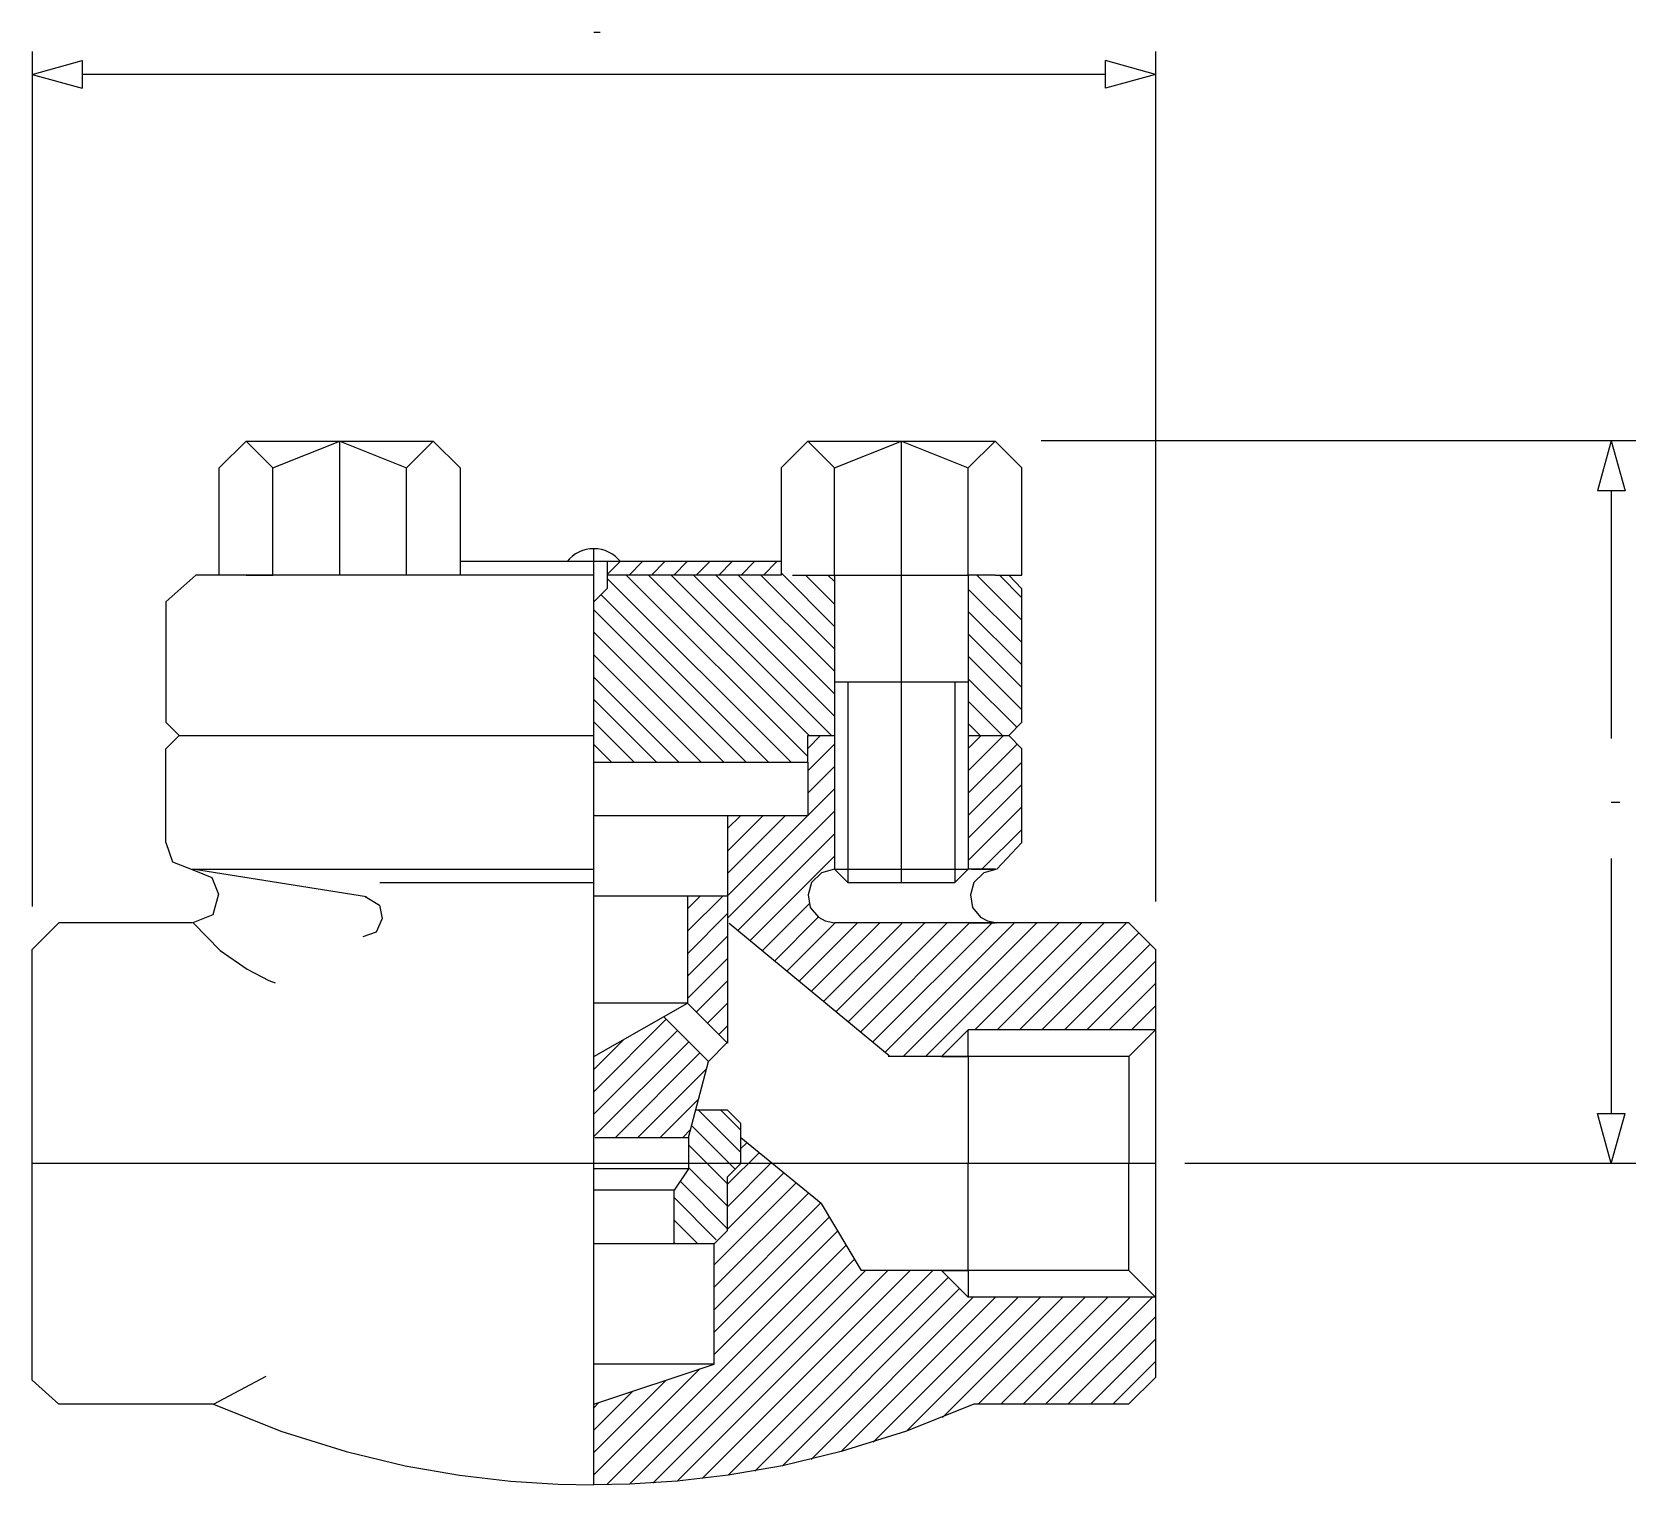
# Model space of a CAD drawing. Extents: x 570 to 1329, y 305 to 992.
import ezdxf

# ---------------------------------------------------------------- set-up
doc = ezdxf.new("R2010")
doc.units = 0
doc.header["$MEASUREMENT"] = 0
doc.layers.get('0').update_dxf_attribs({"linetype": 'CONTINUOUS'})
doc.layers.add('1', color=7, linetype='CONTINUOUS')
doc.layers.add('4', color=7, linetype='CONTINUOUS')

msp = doc.modelspace()

# ---------------------------------------------------------------- linework, layer by layer
at = {"color": 3, "linetype": 'Continuous'}
for p, q in [((728.02, 583.36), (734.83, 579.17)), ((734.83, 579.17), (736.05, 572.89)), ((646.83, 570.62), (659.4, 557.71)), ((736.05, 572.89), (733.26, 566.43)), ((733.26, 566.43), (726.97, 564.16)), ((659.4, 557.71), (672.15, 548.98)), ((672.15, 548.98), (682.45, 543.57)), ((682.45, 543.57), (685.42, 542.52))]:
    msp.add_line(p, q, dxfattribs=at)
at = {"layer": '1', "color": 4, "linetype": 'Continuous'}
for p, q in [((842.51, 735.65), (848.58, 741.73)), ((852.86, 735.39), (859.19, 741.73)), ((863.47, 735.39), (869.8, 741.73)), ((874.07, 735.39), (880.4, 741.73)), ((884.68, 735.39), (891.01, 741.73)), ((895.28, 735.39), (901.62, 741.73)), ((905.89, 735.39), (912.22, 741.73)), ((916.5, 735.39), (922.83, 741.73)), ((950.08, 711.06), (924.77, 736.37)), ((929.49, 646.8), (842.51, 733.78)), ((937.42, 649.47), (851.5, 735.39)), ((938.04, 659.46), (862.11, 735.39)), ((948.65, 659.46), (872.71, 735.39)), ((950.08, 668.63), (883.32, 735.39)), ((950.08, 679.24), (893.93, 735.39)), ((950.08, 689.84), (904.53, 735.39)), ((950.08, 700.45), (915.14, 735.39)), ((950.08, 721.66), (936.35, 735.39)), ((950.08, 732.27), (946.96, 735.39)), ((1038.67, 703.46), (1013.36, 728.77)), ((1038.67, 714.07), (1017.35, 735.39)), ((1038.44, 724.9), (1028.24, 735.11)), ((918.88, 646.8), (839.56, 726.12)), ((908.27, 646.8), (836.17, 718.9)), ((1038.67, 692.85), (1013.36, 718.16)), ((897.67, 646.8), (836.17, 708.29)), ((1038.67, 682.25), (1013.36, 707.56)), ((887.06, 646.8), (836.17, 697.68)), ((1038.67, 671.64), (1013.36, 696.95)), ((876.45, 646.8), (836.17, 687.08)), ((1036.35, 663.36), (1013.36, 686.34)), ((865.85, 646.8), (836.17, 676.47)), ((1029.64, 659.46), (1013.36, 675.74)), ((855.24, 646.8), (836.17, 665.87)), ((1019.04, 659.46), (1013.36, 665.13)), ((844.63, 646.8), (836.17, 655.26)), ((937.42, 653.38), (943.5, 659.46)), ((937.42, 642.77), (950.08, 655.43)), ((1013.36, 653.38), (1019.44, 659.46)), ((1013.36, 642.77), (1030.05, 659.46)), ((1013.36, 632.17), (1036.55, 655.35)), ((1013.36, 621.56), (1038.67, 646.87)), ((937.42, 632.17), (950.08, 644.82)), ((899.46, 583.59), (950.08, 634.22)), ((1013.36, 610.95), (1038.67, 636.27)), ((899.46, 572.98), (950.08, 623.61)), ((1013.36, 600.35), (1038.67, 625.66)), ((899.46, 594.2), (926.75, 621.49)), ((899.46, 604.8), (916.14, 621.49)), ((899.46, 615.41), (905.53, 621.49)), ((1019.8, 596.17), (1038.67, 615.05)), ((904.26, 567.18), (950.08, 613)), ((910.06, 562.38), (950.08, 602.4)), ((880.47, 577.44), (886.55, 583.52)), ((880.47, 566.84), (897.16, 583.52)), ((915.87, 557.58), (938.09, 579.8)), ((880.47, 556.23), (899.46, 575.21)), ((921.67, 552.77), (942.42, 573.53)), ((927.48, 547.97), (950.37, 570.86)), ((933.28, 543.17), (960.97, 570.86)), ((939.09, 538.37), (971.58, 570.86)), ((944.89, 533.57), (981.9, 570.58)), ((950.7, 528.77), (992.79, 570.86)), ((956.5, 523.97), (1003.4, 570.86)), ((962.31, 519.16), (1014.01, 570.86)), ((968.11, 514.36), (1024.61, 570.86)), ((973.92, 509.56), (1035.22, 570.86)), ((982.55, 507.58), (1045.83, 570.86)), ((993.15, 507.58), (1056.43, 570.86)), ((1016.42, 520.24), (1067.04, 570.86)), ((1027.02, 520.24), (1077.65, 570.86)), ((1037.63, 520.24), (1088.25, 570.86)), ((880.47, 545.62), (899.46, 564.6)), ((1048.23, 520.24), (1094.08, 566.08)), ((880.47, 535.02), (899.46, 554)), ((1058.84, 520.24), (1099.38, 560.78)), ((1069.45, 520.24), (1101.96, 552.75)), ((884.72, 528.65), (899.46, 543.39)), ((1080.05, 520.24), (1101.96, 542.14)), ((890.02, 523.35), (899.46, 532.78)), ((1090.66, 520.24), (1101.96, 531.53)), ((836.17, 490.9), (870.48, 525.2)), ((836.17, 480.29), (875.78, 519.9)), ((895.32, 518.04), (899.46, 522.18)), ((836.17, 501.5), (850.35, 515.68)), ((836.17, 469.68), (881.08, 514.59)), ((846.45, 469.35), (886.39, 509.29)), ((857.05, 469.35), (889.47, 501.76)), ((867.66, 469.35), (885.73, 487.42)), ((905.79, 462.21), (885.73, 482.27)), ((905.79, 472.82), (896.34, 482.27)), ((878.27, 469.35), (882, 473.08)), ((903.11, 454.28), (882.48, 474.92)), ((899.46, 447.33), (881.02, 465.76)), ((905.79, 464.08), (908.52, 466.81)), ((899.46, 447.14), (914.35, 462.03)), ((899.46, 436.53), (920.18, 457.26)), ((899.46, 426.12), (877.02, 448.55)), ((899.46, 436.72), (881.02, 455.15)), ((899.46, 425.93), (926.02, 452.49)), ((894.15, 420.81), (874.14, 440.82)), ((893.13, 408.99), (931.85, 447.71)), ((893.13, 398.39), (937.69, 442.94)), ((893.13, 387.78), (943.52, 438.17)), ((885.37, 418.99), (874.14, 430.22)), ((893.13, 377.17), (947.57, 431.61)), ((893.13, 366.57), (951.55, 424.98)), ((842.12, 304.95), (955.53, 418.35)), ((874.77, 418.99), (874.14, 419.61)), ((853, 305.23), (959.5, 411.73)), ((864.17, 305.79), (964.71, 406.33)), ((875.66, 306.67), (975.32, 406.33)), ((887.48, 307.89), (985.93, 406.33)), ((899.68, 309.48), (996.53, 406.33)), ((912.3, 311.49), (1003.92, 403.11)), ((925.4, 313.98), (1009.23, 397.81)), ((939.03, 317.01), (1015.7, 393.67)), ((953.29, 320.66), (1026.3, 393.67)), ((968.29, 325.06), (1036.91, 393.67)), ((984.2, 330.36), (1047.52, 393.67)), ((1001.25, 336.8), (1058.12, 393.67)), ((1018.11, 343.05), (1068.73, 393.67)), ((1028.71, 343.05), (1079.34, 393.67)), ((1039.32, 343.05), (1089.94, 393.67)), ((1049.93, 343.05), (1100.55, 393.67)), ((1060.53, 343.05), (1101.96, 384.47)), ((1071.14, 343.05), (1101.96, 373.87)), ((836.17, 309.61), (886.34, 359.77)), ((1081.75, 343.05), (1101.96, 363.26)), ((836.17, 320.22), (870.43, 354.47)), ((836.17, 330.82), (854.51, 349.16)), ((836.17, 341.43), (838.6, 343.86))]:
    msp.add_line(p, q, dxfattribs=at)
at = {"layer": '4', "color": 5, "linetype": 'Continuous'}
for p, q in [((836.17, 992.26), (839.17, 992.26)), ((1317.6, 627.91), (1321.6, 627.91))]:
    msp.add_line(p, q, dxfattribs=at)
at = {"layer": '4', "color": 3, "linetype": 'Continuous'}
for p, q in [((570.39, 982.99), (570.39, 578.61)), ((1101.96, 982.99), (1101.96, 580.87)), ((570.39, 972.26), (594.11, 978.81)), ((570.39, 972.26), (594.11, 965.7)), ((594.11, 978.81), (594.11, 965.7)), ((594.11, 978.81), (594.11, 965.7)), ((1078.24, 972.26), (594.11, 972.26)), ((1078.24, 965.7), (1078.24, 978.81)), ((1101.96, 972.26), (1078.24, 978.81)), ((1078.24, 965.7), (1078.24, 978.81)), ((1101.96, 972.26), (1078.24, 965.7)), ((1329.28, 798.85), (1047.79, 798.85)), ((1317.6, 798.85), (1311.04, 775.14)), ((1317.6, 798.85), (1324.16, 775.14)), ((1324.16, 775.14), (1311.04, 775.14)), ((1324.16, 775.14), (1311.04, 775.14)), ((1317.6, 775.14), (1317.6, 658.12)), ((1317.6, 601.33), (1317.6, 480.67)), ((899.46, 482.27), (884.39, 482.27)), ((905.79, 475.94), (899.46, 482.27)), ((1311.04, 480.67), (1324.16, 480.67)), ((1317.6, 456.96), (1311.04, 480.67)), ((1311.04, 480.67), (1324.16, 480.67)), ((1317.6, 456.96), (1324.16, 480.67)), ((905.79, 456.96), (905.79, 475.94)), ((881.02, 469.35), (881.02, 454.48)), ((899.46, 450.63), (905.79, 456.96)), ((1329.28, 456.96), (1115.89, 456.96)), ((881.02, 454.48), (836.17, 454.48)), ((881.02, 454.48), (874.14, 444.3)), ((899.46, 425.32), (899.46, 450.63)), ((874.14, 444.3), (836.17, 444.3)), ((874.14, 418.99), (874.14, 444.3)), ((893.13, 418.99), (899.46, 425.32)), ((893.13, 418.99), (836.17, 418.99))]:
    msp.add_line(p, q, dxfattribs=at)
at = {"layer": '4', "color": 7, "linetype": 'Continuous'}
for p, q in [((658.99, 786.02), (671.64, 798.67)), ((671.64, 798.67), (760.24, 798.67)), ((671.64, 798.67), (684.3, 786.02)), ((684.3, 786.02), (715.94, 798.67)), ((715.94, 798.67), (747.58, 786.02)), ((747.58, 786.02), (760.24, 798.67)), ((760.24, 798.67), (772.89, 786.02)), ((924.77, 786.02), (937.43, 798.67)), ((937.43, 798.67), (1026.02, 798.67)), ((937.43, 798.67), (950.08, 786.02)), ((950.08, 786.02), (981.73, 798.67)), ((981.73, 798.67), (1013.36, 786.02)), ((1013.36, 786.02), (1026.02, 798.67)), ((1026.02, 798.67), (1038.67, 786.02)), ((658.99, 735.39), (658.99, 786.02)), ((658.99, 735.39), (658.99, 786.02)), ((684.3, 735.39), (684.3, 786.02)), ((747.58, 735.39), (747.58, 786.02)), ((772.89, 786.02), (772.89, 735.39)), ((924.77, 786.02), (924.77, 735.39)), ((950.08, 735.39), (950.08, 786.02)), ((1013.36, 735.39), (1013.36, 786.02)), ((1038.67, 735.39), (1038.67, 786.02)), ((836.17, 304.91), (836.17, 748.06)), ((836.17, 741.73), (772.89, 741.73)), ((842.51, 741.73), (836.17, 741.73)), ((924.77, 741.73), (842.51, 741.73)), ((842.51, 741.73), (842.51, 729.07)), ((647.92, 735.39), (633.67, 722.74)), ((836.17, 735.39), (647.92, 735.39)), ((671.64, 735.39), (684.3, 735.39)), ((747.58, 735.39), (684.3, 735.39)), ((772.89, 735.39), (747.58, 735.39)), ((842.51, 729.07), (836.17, 722.74)), ((924.77, 735.39), (842.51, 735.39)), ((930.15, 735.39), (950.08, 735.39)), ((950.08, 735.39), (1013.36, 735.39)), ((950.08, 735.39), (950.08, 596.17)), ((1026.02, 735.39), (1013.36, 735.39)), ((1013.36, 735.39), (1013.36, 659.46)), ((1026.02, 735.39), (1038.67, 735.39)), ((1032.61, 735.24), (1038.67, 728.91)), ((1038.67, 665.79), (1038.67, 728.91)), ((633.67, 722.74), (633.67, 665.79)), ((1013.36, 684.77), (950.08, 684.77)), ((956.41, 684.77), (956.41, 589.85)), ((1007.04, 684.77), (1007.04, 589.85)), ((633.67, 665.79), (640.01, 659.46)), ((1038.67, 665.79), (1032.61, 659.46)), ((640.01, 659.46), (633.67, 653.13)), ((633.67, 608.83), (633.67, 653.13)), ((640.01, 659.46), (836.17, 659.46)), ((937.42, 646.8), (937.42, 659.46)), ((937.42, 659.46), (950.08, 659.46)), ((1013.36, 659.46), (1032.61, 659.46)), ((1013.36, 659.46), (1013.36, 596.17)), ((1032.61, 659.46), (1038.67, 653.13)), ((1038.67, 608.83), (1038.67, 653.13)), ((836.17, 646.8), (937.42, 646.8)), ((937.42, 646.8), (937.42, 621.49)), ((899.46, 621.49), (836.17, 621.49)), ((937.42, 621.49), (899.46, 621.49)), ((899.46, 621.49), (899.46, 583.52)), ((633.67, 608.83), (636.87, 599.76)), ((1038.67, 608.83), (1026.86, 596.17)), ((636.87, 599.76), (647, 595.74)), ((728.58, 583.21), (646.33, 596.17)), ((646.33, 596.17), (836.17, 596.17)), ((647, 595.74), (655.38, 592.25)), ((655.38, 592.25), (658.53, 584.4)), ((943.89, 594.45), (939.17, 589.97)), ((950.08, 596.17), (943.89, 594.45)), ((956.41, 589.85), (950.08, 596.17)), ((950.08, 596.17), (1013.36, 596.17)), ((1007.04, 589.85), (1013.36, 596.17)), ((1026.02, 596.17), (1013.36, 596.17)), ((1014.91, 596.17), (1026.02, 596.17)), ((1020.67, 594.45), (1015.96, 589.97)), ((1026.86, 596.17), (1020.67, 594.45)), ((658.53, 584.4), (655.91, 574.63)), ((734.92, 589.85), (836.17, 589.85)), ((939.17, 589.97), (937.58, 584.14)), ((956.41, 589.85), (1007.04, 589.85)), ((1015.96, 589.97), (1014.36, 584.14)), ((899.46, 583.52), (836.17, 583.52)), ((880.47, 583.52), (880.47, 532.89)), ((899.46, 583.52), (899.46, 513.91)), ((937.58, 584.14), (938.62, 578.07)), ((938.62, 578.07), (942.45, 573.44)), ((1014.36, 584.14), (1015.4, 578.07)), ((1015.4, 578.07), (1019.23, 573.44)), ((583.05, 570.86), (570.39, 558.21)), ((646.33, 570.86), (583.05, 570.86)), ((655.91, 574.63), (646.48, 570.79)), ((975.94, 507.89), (900.17, 570.56)), ((942.45, 573.44), (945.73, 571.76)), ((945.73, 571.76), (950.13, 570.88)), ((1089.3, 570.86), (950.08, 570.86)), ((1013.36, 570.86), (1026.02, 570.86)), ((1019.23, 573.44), (1022.51, 571.76)), ((1022.51, 571.76), (1026.91, 570.88)), ((1089.3, 570.86), (1101.96, 558.21)), ((570.39, 354.46), (570.39, 558.21)), ((1101.96, 558.21), (1101.96, 355.71)), ((880.47, 532.89), (836.17, 532.89)), ((836.17, 507.58), (880.47, 532.89)), ((880.47, 532.89), (899.46, 513.91)), ((869.21, 526.46), (890.39, 505.29)), ((1013.36, 520.24), (1000.71, 507.58)), ((1101.96, 520.24), (1013.36, 520.24)), ((1013.36, 507.58), (1013.36, 520.24)), ((1101.96, 520.24), (1089.3, 507.58)), ((899.33, 514.24), (890.39, 505.29)), ((881.02, 469.35), (890.39, 505.29)), ((1089.3, 507.58), (975.39, 507.58)), ((1000.71, 507.58), (1013.36, 507.58)), ((1013.36, 507.58), (1013.36, 456.96)), ((1089.3, 507.58), (1089.3, 456.96)), ((836.68, 469.35), (881.02, 469.35)), ((943.76, 437.98), (905.79, 469.04)), ((1013.36, 406.33), (1013.36, 456.96)), ((1089.3, 406.33), (1089.3, 456.96)), ((943.76, 437.98), (962.74, 406.33)), ((893.13, 362.04), (893.13, 418.99)), ((1089.3, 406.33), (962.74, 406.33)), ((1013.36, 393.67), (1000.71, 406.33)), ((1000.71, 406.33), (1013.36, 406.33)), ((1013.36, 406.33), (1013.36, 393.67)), ((1101.96, 393.67), (1089.3, 406.33)), ((1101.96, 393.67), (1013.36, 393.67)), ((836.17, 343.05), (893.13, 362.04)), ((893.13, 362.04), (836.17, 362.04)), ((570.39, 354.46), (583.05, 343.05)), ((656.3, 343.05), (681.08, 356.38)), ((1089.11, 343.05), (1101.96, 355.71)), ((656.3, 343.05), (583.05, 343.05)), ((656.29, 343.05), (688.15, 330.36)), ((1016.06, 343.05), (984.2, 330.36)), ((1089.11, 343.05), (1016.06, 343.05)), ((688.15, 330.36), (719.06, 320.66)), ((984.2, 330.36), (953.29, 320.66)), ((719.06, 320.66), (746.95, 313.98)), ((953.29, 320.66), (925.4, 313.98)), ((746.95, 313.98), (772.67, 309.48)), ((925.4, 313.98), (899.68, 309.48)), ((772.67, 309.48), (796.69, 306.67)), ((796.69, 306.67), (819.35, 305.23)), ((819.35, 305.23), (836.17, 304.91)), ((853, 305.23), (836.17, 304.91)), ((875.66, 306.67), (853, 305.23)), ((899.68, 309.48), (875.66, 306.67))]:
    msp.add_line(p, q, dxfattribs=at)
at = {"layer": '4', "color": 4, "linetype": 'Continuous'}
for p, q in [((715.94, 735.39), (715.94, 798.67)), ((981.72, 589.85), (981.72, 798.67)), ((1101.96, 456.96), (570.39, 456.96))]:
    msp.add_line(p, q, dxfattribs=at)
at = {"layer": '4', "color": 7, "linetype": 'Continuous'}
msp.add_arc((836.18, 731.66), 16.17, 38.4953, 141.5047, dxfattribs=at)

doc.saveas('drawing.dxf')
